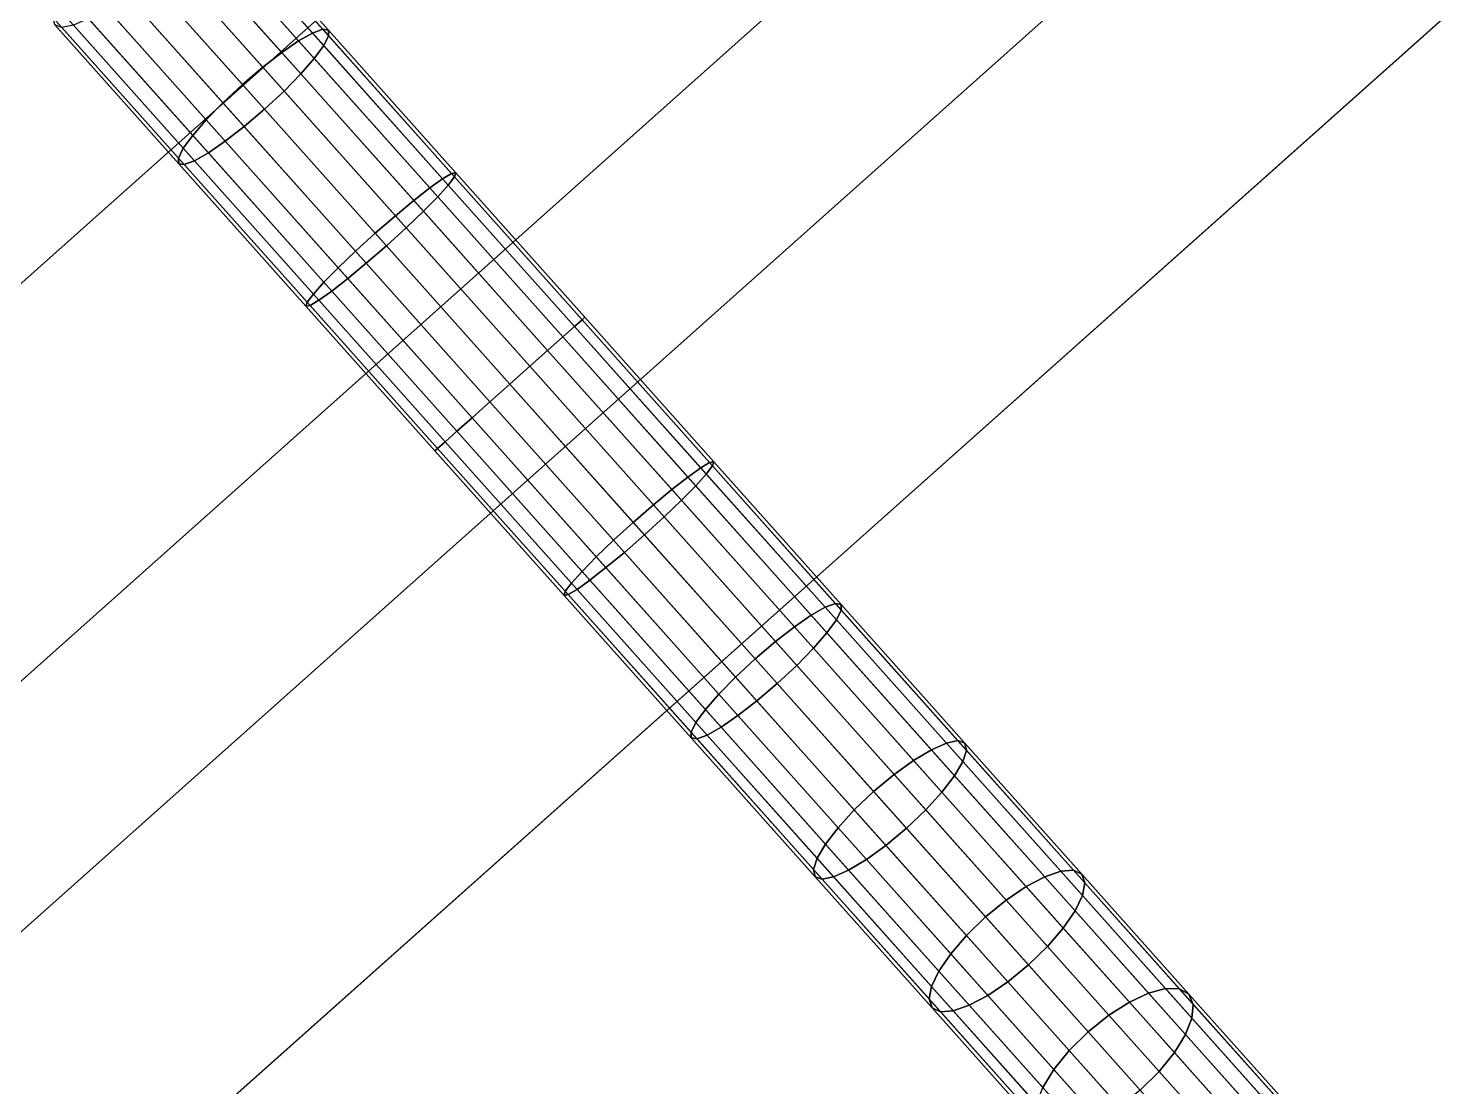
# Model space of a CAD drawing. Header units: millimetres. Extents: x -33522418 to 16198808, y -126322335 to -58690945.
# Drawn here: x -15922218.7 to -15922130.3, y -63954211.9 to -63954145.9 of the extents above; entities that cross this region are included whole.
import ezdxf

# ---------------------------------------------------------------- set-up
doc = ezdxf.new("R2010")
doc.units = ezdxf.units.MM
doc.header["$LTSCALE"] = 10
doc.layers.add('LAYER4', color=7, linetype='Continuous')
doc.layers.add('墙体层', color=1, linetype='Continuous')

# ---------------------------------------------------------------- blocks, each defined once
blk = doc.blocks.new('754')
at = {"layer": '墙体层', "color": 8}
for points, invisible_edges in [([(44979.692, 96606.022, 789.336), (44979.692, 95441.78, 747.178), (44979.692, 95405.622, 789.336)], 3), ([(44979.692, 96606.022, 789.336), (44979.692, 96569.864, 747.178), (44979.692, 95441.78, 747.178)], 13), ([(44979.692, 96606.022, 789.336), (44979.692, 95405.622, 789.336), (45026.348, 95405.622, 789.336)], 12), ([(44979.692, 96606.022, 789.336), (45026.348, 95405.622, 789.336), (45026.348, 96606.022, 789.336)], 1), ([(44979.692, 95405.622, 1.228), (44979.692, 96606.022, 1.228), (45026.348, 96606.022, 1.228)], 12), ([(44979.692, 95405.622, 1.228), (45026.348, 96606.022, 1.228), (45026.348, 95405.622, 1.228)], 1), ([(44979.692, 95405.622, 1.228), (44979.692, 96569.863, 83.204), (44979.692, 96606.022, 1.228)], 3), ([(45026.348, 96606.022, 789.336), (45026.348, 95405.622, 789.336), (45026.348, 95441.78, 747.178)], 14), ([(45026.348, 96606.022, 789.336), (45026.348, 95441.78, 747.178), (45026.348, 96569.864, 747.178)], 13), ([(45026.348, 95405.622, 1.228), (45026.348, 96606.022, 1.228), (45026.348, 96569.863, 83.204)], 14), ([(44996.187, 96581.022, 771.585), (44996.187, 95439.088, 771.585), (45007.851, 95439.088, 771.585)], 12), ([(44996.187, 96581.022, 771.585), (45007.851, 95439.088, 771.585), (45007.851, 96581.022, 771.585)], 1), ([(44996.187, 95439.088, 16.499), (44996.187, 96581.022, 16.499), (45007.851, 96581.022, 16.499)], 12), ([(44996.187, 95439.088, 16.499), (45007.851, 96581.022, 16.499), (45007.851, 95439.088, 16.499)], 1), ([(44996.187, 95439.088, 16.499), (44996.187, 96581.022, 771.585), (44996.187, 96581.022, 16.499)], 1), ([(44996.187, 95439.088, 771.585), (44996.187, 96581.022, 771.585), (44996.187, 95439.088, 16.499)], 2), ([(45007.851, 95439.088, 16.499), (45007.851, 96581.022, 16.499), (45007.851, 96581.022, 771.585)], 12), ([(45007.851, 95439.088, 771.585), (45007.851, 95439.088, 16.499), (45007.851, 96581.022, 771.585)], 2), ([(44979.692, 95441.78, 747.178), (44979.692, 96569.864, 747.178), (45026.348, 96569.864, 747.178)], 12), ([(44979.692, 95441.78, 747.178), (45026.348, 96569.864, 747.178), (45026.348, 95441.78, 747.178)], 1), ([(44979.692, 96569.863, 83.204), (44979.692, 95441.78, 83.204), (45026.348, 95441.78, 83.204)], 12), ([(44979.692, 96569.863, 83.204), (45026.348, 95441.78, 83.204), (45026.348, 96569.863, 83.204)], 1), ([(44979.692, 95405.622, 1.228), (44979.692, 95441.78, 83.204), (44979.692, 96569.863, 83.204)], 13), ([(45026.348, 95405.622, 1.228), (45026.348, 96569.863, 83.204), (45026.348, 95441.78, 83.204)], 13), ([(44935.089, 95518.064, -26.805), (44934.414, 95517.434, -25.762), (44943.601, 95517.434, -12.601)], 12), ([(44935.839, 95518.288, -27.965), (44935.089, 95518.064, -26.805), (44944.183, 95518.064, -13.777)], 12), ([(44943.601, 95517.434, -12.601), (44944.183, 95518.064, -13.777), (44935.089, 95518.064, -26.805)], 12), ([(44944.183, 95518.064, -13.777), (44944.831, 95518.288, -15.084), (44935.839, 95518.288, -27.965)], 12), ([(44936.59, 95518.064, -29.125), (44935.839, 95518.288, -27.965), (44944.831, 95518.288, -15.084)], 12), ([(44944.831, 95518.288, -15.084), (44945.479, 95518.064, -16.392), (44936.59, 95518.064, -29.125)], 12), ([(44937.265, 95517.434, -30.168), (44936.59, 95518.064, -29.125), (44945.479, 95518.064, -16.392)], 12), ([(44945.479, 95518.064, -16.392), (44946.061, 95517.434, -17.567), (44937.265, 95517.434, -30.168)], 12), ([(44944.183, 95518.064, -13.777), (44943.601, 95517.434, -12.601), (44953.846, 95517.434, -1.443)], 12), ([(44944.831, 95518.288, -15.084), (44944.183, 95518.064, -13.777), (44954.325, 95518.064, -2.731)], 12), ([(44953.846, 95517.434, -1.443), (44954.325, 95518.064, -2.731), (44944.183, 95518.064, -13.777)], 12), ([(44954.325, 95518.064, -2.731), (44954.858, 95518.288, -4.164), (44944.831, 95518.288, -15.084)], 12), ([(44945.479, 95518.064, -16.392), (44944.831, 95518.288, -15.084), (44954.858, 95518.288, -4.164)], 12), ([(44954.858, 95518.288, -4.164), (44955.391, 95518.064, -5.596), (44945.479, 95518.064, -16.392)], 12), ([(44946.061, 95517.434, -17.567), (44945.479, 95518.064, -16.392), (44955.391, 95518.064, -5.596)], 12), ([(44955.391, 95518.064, -5.596), (44955.87, 95517.434, -6.885), (44946.061, 95517.434, -17.567)], 12), ([(44954.325, 95518.064, -2.731), (44953.846, 95517.434, -1.443), (44965.033, 95517.434, 7.523)], 12), ([(44954.858, 95518.288, -4.164), (44954.325, 95518.064, -2.731), (44965.399, 95518.064, 6.145)], 12), ([(44965.033, 95517.434, 7.523), (44965.399, 95518.064, 6.145), (44954.325, 95518.064, -2.731)], 12), ([(44965.399, 95518.064, 6.145), (44965.806, 95518.288, 4.611), (44954.858, 95518.288, -4.164)], 12), ([(44955.391, 95518.064, -5.596), (44954.858, 95518.288, -4.164), (44965.806, 95518.288, 4.611)], 12), ([(44965.806, 95518.288, 4.611), (44966.214, 95518.064, 3.078), (44955.391, 95518.064, -5.596)], 12), ([(44955.87, 95517.434, -6.885), (44955.391, 95518.064, -5.596), (44966.214, 95518.064, 3.078)], 12), ([(44966.214, 95518.064, 3.078), (44966.58, 95517.434, 1.699), (44955.87, 95517.434, -6.885)], 12), ([(44965.399, 95518.064, 6.145), (44965.033, 95517.434, 7.523), (44976.873, 95517.434, 14.028)], 12), ([(44965.806, 95518.288, 4.611), (44965.399, 95518.064, 6.145), (44977.12, 95518.064, 12.584)], 12), ([(44976.873, 95517.434, 14.028), (44977.12, 95518.064, 12.584), (44965.399, 95518.064, 6.145)], 12), ([(44977.12, 95518.064, 12.584), (44977.395, 95518.288, 10.978), (44965.806, 95518.288, 4.611)], 12), ([(44966.214, 95518.064, 3.078), (44965.806, 95518.288, 4.611), (44977.395, 95518.288, 10.978)], 12), ([(44977.395, 95518.288, 10.978), (44977.67, 95518.064, 9.372), (44966.214, 95518.064, 3.078)], 12), ([(44966.58, 95517.434, 1.699), (44966.214, 95518.064, 3.078), (44977.67, 95518.064, 9.372)], 12), ([(44977.67, 95518.064, 9.372), (44977.917, 95517.434, 7.928), (44966.58, 95517.434, 1.699)], 12), ([(44977.12, 95518.064, 12.584), (44976.873, 95517.434, 14.028), (44989.046, 95517.434, 17.932)], 12), ([(44977.395, 95518.288, 10.978), (44977.12, 95518.064, 12.584), (44989.171, 95518.064, 16.448)], 12), ([(44989.046, 95517.434, 17.932), (44989.171, 95518.064, 16.448), (44977.12, 95518.064, 12.584)], 12), ([(44989.171, 95518.064, 16.448), (44989.309, 95518.288, 14.798), (44977.395, 95518.288, 10.978)], 12), ([(44977.67, 95518.064, 9.372), (44977.395, 95518.288, 10.978), (44989.309, 95518.288, 14.798)], 12), ([(44989.309, 95518.288, 14.798), (44989.447, 95518.064, 13.148), (44977.67, 95518.064, 9.372)], 12), ([(44977.917, 95517.434, 7.928), (44977.67, 95518.064, 9.372), (44989.447, 95518.064, 13.148)], 12), ([(44989.447, 95518.064, 13.148), (44989.571, 95517.434, 11.665), (44977.917, 95517.434, 7.928)], 12), ([(44989.171, 95518.064, 16.448), (44989.046, 95517.434, 17.932), (45001.385, 95517.434, 19.233)], 12), ([(44989.309, 95518.288, 14.798), (44989.171, 95518.064, 16.448), (45001.385, 95518.064, 17.736)], 12), ([(45001.385, 95517.434, 19.233), (45001.385, 95518.064, 17.736), (44989.171, 95518.064, 16.448)], 12), ([(45001.385, 95518.064, 17.736), (45001.385, 95518.288, 16.072), (44989.309, 95518.288, 14.798)], 12), ([(44989.447, 95518.064, 13.148), (44989.309, 95518.288, 14.798), (45001.385, 95518.288, 16.072)], 12), ([(45001.385, 95518.288, 16.072), (45001.385, 95518.064, 14.407), (44989.447, 95518.064, 13.148)], 12), ([(44989.571, 95517.434, 11.665), (44989.447, 95518.064, 13.148), (45001.385, 95518.064, 14.407)], 12), ([(45001.385, 95518.064, 14.407), (45001.385, 95517.434, 12.911), (44989.571, 95517.434, 11.665)], 12), ([(45013.6, 95518.064, 16.448), (45013.461, 95518.288, 14.798), (45001.385, 95518.288, 16.072)], 12), ([(45001.385, 95518.288, 16.072), (45001.385, 95518.064, 17.736), (45013.6, 95518.064, 16.448)], 12), ([(45013.461, 95518.288, 14.798), (45013.323, 95518.064, 13.148), (45001.385, 95518.064, 14.407)], 12), ([(45001.385, 95518.064, 14.407), (45001.385, 95518.288, 16.072), (45013.461, 95518.288, 14.798)], 12), ([(45013.724, 95517.434, 17.931), (45013.6, 95518.064, 16.448), (45001.385, 95518.064, 17.736)], 12), ([(45001.385, 95518.064, 17.736), (45001.385, 95517.434, 19.233), (45013.724, 95517.434, 17.931)], 12), ([(45013.323, 95518.064, 13.148), (45013.199, 95517.434, 11.665), (45001.385, 95517.434, 12.911)], 12), ([(45001.385, 95517.434, 12.911), (45001.385, 95518.064, 14.407), (45013.323, 95518.064, 13.148)], 12), ([(45025.1, 95518.064, 9.372), (45024.853, 95517.434, 7.928), (45013.199, 95517.434, 11.665)], 12), ([(45013.199, 95517.434, 11.665), (45013.323, 95518.064, 13.148), (45025.1, 95518.064, 9.372)], 12), ([(45025.375, 95518.288, 10.978), (45025.1, 95518.064, 9.372), (45013.323, 95518.064, 13.148)], 12), ([(45013.323, 95518.064, 13.148), (45013.461, 95518.288, 14.798), (45025.375, 95518.288, 10.978)], 12), ([(45025.65, 95518.064, 12.584), (45025.375, 95518.288, 10.978), (45013.461, 95518.288, 14.798)], 12), ([(45013.461, 95518.288, 14.798), (45013.6, 95518.064, 16.448), (45025.65, 95518.064, 12.584)], 12), ([(45025.897, 95517.434, 14.028), (45025.65, 95518.064, 12.584), (45013.6, 95518.064, 16.448)], 12), ([(45013.6, 95518.064, 16.448), (45013.724, 95517.434, 17.931), (45025.897, 95517.434, 14.028)], 12), ([(45036.556, 95518.064, 3.078), (45036.19, 95517.434, 1.699), (45024.853, 95517.434, 7.928)], 12), ([(45024.853, 95517.434, 7.928), (45025.1, 95518.064, 9.372), (45036.556, 95518.064, 3.078)], 12), ([(45036.964, 95518.288, 4.611), (45036.556, 95518.064, 3.078), (45025.1, 95518.064, 9.372)], 12), ([(45025.1, 95518.064, 9.372), (45025.375, 95518.288, 10.978), (45036.964, 95518.288, 4.611)], 12), ([(45025.375, 95518.288, 10.978), (45025.65, 95518.064, 12.584), (45037.371, 95518.064, 6.145)], 12), ([(45037.371, 95518.064, 6.145), (45036.964, 95518.288, 4.611), (45025.375, 95518.288, 10.978)], 12), ([(45025.65, 95518.064, 12.584), (45025.897, 95517.434, 14.028), (45037.738, 95517.434, 7.523)], 12), ([(45037.738, 95517.434, 7.523), (45037.371, 95518.064, 6.145), (45025.65, 95518.064, 12.584)], 12), ([(44934.414, 95517.434, -25.762), (44933.842, 95516.456, -24.878), (44943.107, 95516.456, -11.605)], 12), ([(44943.107, 95516.456, -11.605), (44943.601, 95517.434, -12.601), (44934.414, 95517.434, -25.762)], 12), ([(44937.837, 95516.456, -31.052), (44937.265, 95517.434, -30.168), (44946.061, 95517.434, -17.567)], 12), ([(44946.061, 95517.434, -17.567), (44946.554, 95516.456, -18.564), (44937.837, 95516.456, -31.052)], 12), ([(44943.601, 95517.434, -12.601), (44943.107, 95516.456, -11.605), (44953.44, 95516.456, -0.351)], 12), ([(44953.44, 95516.456, -0.351), (44953.846, 95517.434, -1.443), (44943.601, 95517.434, -12.601)], 12), ([(44946.554, 95516.456, -18.564), (44946.061, 95517.434, -17.567), (44955.87, 95517.434, -6.885)], 12), ([(44955.87, 95517.434, -6.885), (44956.276, 95516.456, -7.976), (44946.554, 95516.456, -18.564)], 12), ([(44953.846, 95517.434, -1.443), (44953.44, 95516.456, -0.351), (44964.722, 95516.456, 8.691)], 12), ([(44964.722, 95516.456, 8.691), (44965.033, 95517.434, 7.523), (44953.846, 95517.434, -1.443)], 12), ([(44956.276, 95516.456, -7.976), (44955.87, 95517.434, -6.885), (44966.58, 95517.434, 1.699)], 12), ([(44966.58, 95517.434, 1.699), (44966.891, 95516.456, 0.531), (44956.276, 95516.456, -7.976)], 12), ([(44965.033, 95517.434, 7.523), (44964.722, 95516.456, 8.691), (44976.664, 95516.456, 15.252)], 12), ([(44976.664, 95516.456, 15.252), (44976.873, 95517.434, 14.028), (44965.033, 95517.434, 7.523)], 12), ([(44966.891, 95516.456, 0.531), (44966.58, 95517.434, 1.699), (44977.917, 95517.434, 7.928)], 12), ([(44977.917, 95517.434, 7.928), (44978.126, 95516.456, 6.704), (44966.891, 95516.456, 0.531)], 12), ([(44976.873, 95517.434, 14.028), (44976.664, 95516.456, 15.252), (44988.941, 95516.456, 19.189)], 12), ([(44988.941, 95516.456, 19.189), (44989.046, 95517.434, 17.932), (44976.873, 95517.434, 14.028)], 12), ([(44978.126, 95516.456, 6.704), (44977.917, 95517.434, 7.928), (44989.571, 95517.434, 11.665)], 12), ([(44989.571, 95517.434, 11.665), (44989.677, 95516.456, 10.408), (44978.126, 95516.456, 6.704)], 12), ([(44989.046, 95517.434, 17.932), (44988.941, 95516.456, 19.189), (45001.385, 95516.456, 20.501)], 12), ([(45001.385, 95516.456, 20.501), (45001.385, 95517.434, 19.233), (44989.046, 95517.434, 17.932)], 12), ([(44989.677, 95516.456, 10.408), (44989.571, 95517.434, 11.665), (45001.385, 95517.434, 12.911)], 12), ([(45001.385, 95517.434, 12.911), (45001.385, 95516.456, 11.643), (44989.677, 95516.456, 10.408)], 12), ([(45013.199, 95517.434, 11.665), (45013.093, 95516.456, 10.408), (45001.385, 95516.456, 11.643)], 12), ([(45013.829, 95516.456, 19.189), (45013.724, 95517.434, 17.931), (45001.385, 95517.434, 19.233)], 12), ([(45001.385, 95517.434, 19.233), (45001.385, 95516.456, 20.501), (45013.829, 95516.456, 19.189)], 12), ([(45001.385, 95516.456, 11.643), (45001.385, 95517.434, 12.911), (45013.199, 95517.434, 11.665)], 12), ([(45024.853, 95517.434, 7.928), (45024.644, 95516.456, 6.704), (45013.093, 95516.456, 10.408)], 12), ([(45013.093, 95516.456, 10.408), (45013.199, 95517.434, 11.665), (45024.853, 95517.434, 7.928)], 12), ([(45026.106, 95516.456, 15.252), (45025.897, 95517.434, 14.028), (45013.724, 95517.434, 17.931)], 12), ([(45013.724, 95517.434, 17.931), (45013.829, 95516.456, 19.189), (45026.106, 95516.456, 15.252)], 12), ([(45036.19, 95517.434, 1.699), (45035.879, 95516.456, 0.531), (45024.644, 95516.456, 6.704)], 12), ([(45024.644, 95516.456, 6.704), (45024.853, 95517.434, 7.928), (45036.19, 95517.434, 1.699)], 12), ([(45038.048, 95516.456, 8.691), (45037.738, 95517.434, 7.523), (45025.897, 95517.434, 14.028)], 12), ([(45025.897, 95517.434, 14.028), (45026.106, 95516.456, 15.252), (45038.048, 95516.456, 8.691)], 12), ([(44933.842, 95516.456, -24.878), (44933.4, 95515.19, -24.195), (44942.726, 95515.19, -10.835)], 12), ([(44942.726, 95515.19, -10.835), (44943.107, 95516.456, -11.605), (44933.842, 95516.456, -24.878)], 12), ([(44938.279, 95515.19, -31.735), (44937.837, 95516.456, -31.052), (44946.554, 95516.456, -18.564)], 12), ([(44946.554, 95516.456, -18.564), (44946.936, 95515.19, -19.334), (44938.279, 95515.19, -31.735)], 12), ([(44943.107, 95516.456, -11.605), (44942.726, 95515.19, -10.835), (44953.126, 95515.19, 0.493)], 12), ([(44953.126, 95515.19, 0.493), (44953.44, 95516.456, -0.351), (44943.107, 95516.456, -11.605)], 12), ([(44946.936, 95515.19, -19.334), (44946.554, 95516.456, -18.564), (44956.276, 95516.456, -7.976)], 12), ([(44956.276, 95516.456, -7.976), (44956.589, 95515.19, -8.82), (44946.936, 95515.19, -19.334)], 12), ([(44953.44, 95516.456, -0.351), (44953.126, 95515.19, 0.493), (44964.482, 95515.19, 9.594)], 12), ([(44964.482, 95515.19, 9.594), (44964.722, 95516.456, 8.691), (44953.44, 95516.456, -0.351)], 12), ([(44956.589, 95515.19, -8.82), (44956.276, 95516.456, -7.976), (44966.891, 95516.456, 0.531)], 12), ([(44966.891, 95516.456, 0.531), (44967.131, 95515.19, -0.372), (44956.589, 95515.19, -8.82)], 12), ([(44964.722, 95516.456, 8.691), (44964.482, 95515.19, 9.594), (44976.502, 95515.19, 16.198)], 12), ([(44976.502, 95515.19, 16.198), (44976.664, 95516.456, 15.252), (44964.722, 95516.456, 8.691)], 12), ([(44967.131, 95515.19, -0.372), (44966.891, 95516.456, 0.531), (44978.126, 95516.456, 6.704)], 12), ([(44978.126, 95516.456, 6.704), (44978.288, 95515.19, 5.758), (44967.131, 95515.19, -0.372)], 12), ([(44976.664, 95516.456, 15.252), (44976.502, 95515.19, 16.198), (44988.86, 95515.19, 20.16)], 12), ([(44988.86, 95515.19, 20.16), (44988.941, 95516.456, 19.189), (44976.664, 95516.456, 15.252)], 12), ([(44978.288, 95515.19, 5.758), (44978.126, 95516.456, 6.704), (44989.677, 95516.456, 10.408)], 12), ([(44989.677, 95516.456, 10.408), (44989.758, 95515.19, 9.436), (44978.288, 95515.19, 5.758)], 12), ([(44988.941, 95516.456, 19.189), (44988.86, 95515.19, 20.16), (45001.385, 95515.19, 21.481)], 12), ([(45001.385, 95515.19, 21.481), (45001.385, 95516.456, 20.501), (44988.941, 95516.456, 19.189)], 12), ([(44989.758, 95515.19, 9.436), (44989.677, 95516.456, 10.408), (45001.385, 95516.456, 11.643)], 12), ([(45001.385, 95516.456, 11.643), (45001.385, 95515.19, 10.663), (44989.758, 95515.19, 9.436)], 12), ([(45001.385, 95515.19, 10.663), (45001.385, 95516.456, 11.643), (45013.093, 95516.456, 10.408)], 12), ([(45013.093, 95516.456, 10.408), (45013.012, 95515.19, 9.436), (45001.385, 95515.19, 10.663)], 12), ([(45013.911, 95515.19, 20.16), (45013.829, 95516.456, 19.189), (45001.385, 95516.456, 20.501)], 12), ([(45001.385, 95516.456, 20.501), (45001.385, 95515.19, 21.481), (45013.911, 95515.19, 20.16)], 12), ([(45013.012, 95515.19, 9.436), (45013.093, 95516.456, 10.408), (45024.644, 95516.456, 6.704)], 12), ([(45024.644, 95516.456, 6.704), (45024.482, 95515.19, 5.758), (45013.012, 95515.19, 9.436)], 12), ([(45026.268, 95515.19, 16.198), (45026.106, 95516.456, 15.252), (45013.829, 95516.456, 19.189)], 12), ([(45013.829, 95516.456, 19.189), (45013.911, 95515.19, 20.16), (45026.268, 95515.19, 16.198)], 12), ([(45035.879, 95516.456, 0.531), (45035.639, 95515.19, -0.372), (45024.482, 95515.19, 5.758)], 12), ([(45024.482, 95515.19, 5.758), (45024.644, 95516.456, 6.704), (45035.879, 95516.456, 0.531)], 12), ([(45038.288, 95515.19, 9.594), (45038.048, 95516.456, 8.691), (45026.106, 95516.456, 15.252)], 12), ([(45026.106, 95516.456, 15.252), (45026.268, 95515.19, 16.198), (45038.288, 95515.19, 9.594)], 12), ([(44933.4, 95515.19, -24.195), (44933.115, 95513.697, -23.754), (44942.48, 95513.697, -10.338)], 12), ([(44942.48, 95513.697, -10.338), (44942.726, 95515.19, -10.835), (44933.4, 95515.19, -24.195)], 12), ([(44938.564, 95513.697, -32.176), (44938.279, 95515.19, -31.735), (44946.936, 95515.19, -19.334)], 12), ([(44946.936, 95515.19, -19.334), (44947.182, 95513.697, -19.83), (44938.564, 95513.697, -32.176)], 12), ([(44942.726, 95515.19, -10.835), (44942.48, 95513.697, -10.338), (44952.924, 95513.697, 1.037)], 12), ([(44952.924, 95513.697, 1.037), (44953.126, 95515.19, 0.493), (44942.726, 95515.19, -10.835)], 12), ([(44947.182, 95513.697, -19.83), (44946.936, 95515.19, -19.334), (44956.589, 95515.19, -8.82)], 12), ([(44956.589, 95515.19, -8.82), (44956.792, 95513.697, -9.364), (44947.182, 95513.697, -19.83)], 12), ([(44953.126, 95515.19, 0.493), (44952.924, 95513.697, 1.037), (44964.327, 95513.697, 10.176)], 12), ([(44964.327, 95513.697, 10.176), (44964.482, 95515.19, 9.594), (44953.126, 95515.19, 0.493)], 12), ([(44956.792, 95513.697, -9.364), (44956.589, 95515.19, -8.82), (44967.131, 95515.19, -0.372)], 12), ([(44967.131, 95515.19, -0.372), (44967.285, 95513.697, -0.954), (44956.792, 95513.697, -9.364)], 12), ([(44964.482, 95515.19, 9.594), (44964.327, 95513.697, 10.176), (44976.398, 95513.697, 16.808)], 12), ([(44976.398, 95513.697, 16.808), (44976.502, 95515.19, 16.198), (44964.482, 95515.19, 9.594)], 12), ([(44967.285, 95513.697, -0.954), (44967.131, 95515.19, -0.372), (44978.288, 95515.19, 5.758)], 12), ([(44978.288, 95515.19, 5.758), (44978.392, 95513.697, 5.148), (44967.285, 95513.697, -0.954)], 12), ([(44976.502, 95515.19, 16.198), (44976.398, 95513.697, 16.808), (44988.807, 95513.697, 20.787)], 12), ([(44988.807, 95513.697, 20.787), (44988.86, 95515.19, 20.16), (44976.502, 95515.19, 16.198)], 12), ([(44978.392, 95513.697, 5.148), (44978.288, 95515.19, 5.758), (44989.758, 95515.19, 9.436)], 12), ([(44989.758, 95515.19, 9.436), (44989.811, 95513.697, 8.81), (44978.392, 95513.697, 5.148)], 12), ([(44988.86, 95515.19, 20.16), (44988.807, 95513.697, 20.787), (45001.385, 95513.697, 22.113)], 12), ([(45001.385, 95513.697, 22.113), (45001.385, 95515.19, 21.481), (44988.86, 95515.19, 20.16)], 12), ([(44989.811, 95513.697, 8.81), (44989.758, 95515.19, 9.436), (45001.385, 95515.19, 10.663)], 12), ([(45001.385, 95515.19, 10.663), (45001.385, 95513.697, 10.03), (44989.811, 95513.697, 8.81)], 12), ([(45013.012, 95515.19, 9.436), (45012.959, 95513.697, 8.81), (45001.385, 95513.697, 10.03)], 12), ([(45001.385, 95513.697, 10.03), (45001.385, 95515.19, 10.663), (45013.012, 95515.19, 9.436)], 12), ([(45013.963, 95513.697, 20.787), (45013.911, 95515.19, 20.16), (45001.385, 95515.19, 21.481)], 12), ([(45001.385, 95515.19, 21.481), (45001.385, 95513.697, 22.113), (45013.963, 95513.697, 20.787)], 12), ([(45024.482, 95515.19, 5.758), (45024.378, 95513.697, 5.148), (45012.959, 95513.697, 8.81)], 12), ([(45012.959, 95513.697, 8.81), (45013.012, 95515.19, 9.436), (45024.482, 95515.19, 5.758)], 12), ([(45026.372, 95513.697, 16.808), (45026.268, 95515.19, 16.198), (45013.911, 95515.19, 20.16)], 12), ([(45013.911, 95515.19, 20.16), (45013.963, 95513.697, 20.787), (45026.372, 95513.697, 16.808)], 12), ([(45035.639, 95515.19, -0.372), (45035.485, 95513.697, -0.954), (45024.378, 95513.697, 5.148)], 12), ([(45024.378, 95513.697, 5.148), (45024.482, 95515.19, 5.758), (45035.639, 95515.19, -0.372)], 12), ([(45038.443, 95513.697, 10.176), (45038.288, 95515.19, 9.594), (45026.268, 95515.19, 16.198)], 12), ([(45026.268, 95515.19, 16.198), (45026.372, 95513.697, 16.808), (45038.443, 95513.697, 10.176)], 12), ([(44942.393, 95512.036, -10.162), (44942.48, 95513.697, -10.338), (44933.115, 95513.697, -23.754)], 12), ([(44938.665, 95512.036, -32.332), (44938.564, 95513.697, -32.176), (44947.182, 95513.697, -19.83)], 12), ([(44947.182, 95513.697, -19.83), (44947.269, 95512.036, -20.006), (44938.665, 95512.036, -32.332)], 12), ([(44942.48, 95513.697, -10.338), (44942.393, 95512.036, -10.162), (44952.852, 95512.036, 1.23)], 12), ([(44952.852, 95512.036, 1.23), (44952.924, 95513.697, 1.037), (44942.48, 95513.697, -10.338)], 12), ([(44947.269, 95512.036, -20.006), (44947.182, 95513.697, -19.83), (44956.792, 95513.697, -9.364)], 12), ([(44956.792, 95513.697, -9.364), (44956.863, 95512.036, -9.557), (44947.269, 95512.036, -20.006)], 12), ([(44952.924, 95513.697, 1.037), (44952.852, 95512.036, 1.23), (44964.273, 95512.036, 10.383)], 12), ([(44964.273, 95512.036, 10.383), (44964.327, 95513.697, 10.176), (44952.924, 95513.697, 1.037)], 12), ([(44956.863, 95512.036, -9.557), (44956.792, 95513.697, -9.364), (44967.285, 95513.697, -0.954)], 12), ([(44967.285, 95513.697, -0.954), (44967.34, 95512.036, -1.16), (44956.863, 95512.036, -9.557)], 12), ([(44964.327, 95513.697, 10.176), (44964.273, 95512.036, 10.383), (44976.361, 95512.036, 17.024)], 12), ([(44976.361, 95512.036, 17.024), (44976.398, 95513.697, 16.808), (44964.327, 95513.697, 10.176)], 12), ([(44967.34, 95512.036, -1.16), (44967.285, 95513.697, -0.954), (44978.392, 95513.697, 5.148)], 12), ([(44978.392, 95513.697, 5.148), (44978.429, 95512.036, 4.932), (44967.34, 95512.036, -1.16)], 12), ([(44976.398, 95513.697, 16.808), (44976.361, 95512.036, 17.024), (44988.788, 95512.036, 21.009)], 12), ([(44988.788, 95512.036, 21.009), (44988.807, 95513.697, 20.787), (44976.398, 95513.697, 16.808)], 12), ([(44978.429, 95512.036, 4.932), (44978.392, 95513.697, 5.148), (44989.811, 95513.697, 8.81)], 12), ([(44989.811, 95513.697, 8.81), (44989.829, 95512.036, 8.588), (44978.429, 95512.036, 4.932)], 12), ([(44988.807, 95513.697, 20.787), (44988.788, 95512.036, 21.009), (45001.385, 95512.036, 22.337)], 12), ([(45001.385, 95512.036, 22.337), (45001.385, 95513.697, 22.113), (44988.807, 95513.697, 20.787)], 12), ([(44989.829, 95512.036, 8.588), (44989.811, 95513.697, 8.81), (45001.385, 95513.697, 10.03)], 12), ([(45001.385, 95513.697, 10.03), (45001.385, 95512.036, 9.806), (44989.829, 95512.036, 8.588)], 12), ([(45012.959, 95513.697, 8.81), (45012.941, 95512.036, 8.588), (45001.385, 95512.036, 9.806)], 12), ([(45001.385, 95512.036, 9.806), (45001.385, 95513.697, 10.03), (45012.959, 95513.697, 8.81)], 12), ([(45013.982, 95512.036, 21.009), (45013.963, 95513.697, 20.787), (45001.385, 95513.697, 22.113)], 12), ([(45001.385, 95513.697, 22.113), (45001.385, 95512.036, 22.337), (45013.982, 95512.036, 21.009)], 12), ([(45024.378, 95513.697, 5.148), (45024.341, 95512.036, 4.932), (45012.941, 95512.036, 8.588)], 12), ([(45012.941, 95512.036, 8.588), (45012.959, 95513.697, 8.81), (45024.378, 95513.697, 5.148)], 12), ([(45026.409, 95512.036, 17.024), (45026.372, 95513.697, 16.808), (45013.963, 95513.697, 20.787)], 12), ([(45013.963, 95513.697, 20.787), (45013.982, 95512.036, 21.009), (45026.409, 95512.036, 17.024)], 12), ([(45035.485, 95513.697, -0.954), (45035.43, 95512.036, -1.16), (45024.341, 95512.036, 4.932)], 12), ([(45024.341, 95512.036, 4.932), (45024.378, 95513.697, 5.148), (45035.485, 95513.697, -0.954)], 12), ([(45038.498, 95512.036, 10.383), (45038.443, 95513.697, 10.176), (45026.372, 95513.697, 16.808)], 12), ([(45026.372, 95513.697, 16.808), (45026.409, 95512.036, 17.024), (45038.498, 95512.036, 10.383)], 12), ([(44947.269, 95512.036, -20.006), (44947.182, 95510.376, -19.83), (44938.564, 95510.376, -32.176)], 12), ([(44938.564, 95510.376, -32.176), (44938.665, 95512.036, -32.332), (44947.269, 95512.036, -20.006)], 12), ([(44952.924, 95510.376, 1.037), (44952.852, 95512.036, 1.23), (44942.393, 95512.036, -10.162)], 12), ([(44942.393, 95512.036, -10.162), (44942.48, 95510.376, -10.338), (44952.924, 95510.376, 1.037)], 12), ([(44956.863, 95512.036, -9.557), (44956.792, 95510.376, -9.364), (44947.182, 95510.376, -19.83)], 12), ([(44947.182, 95510.376, -19.83), (44947.269, 95512.036, -20.006), (44956.863, 95512.036, -9.557)], 12), ([(44964.327, 95510.376, 10.176), (44964.273, 95512.036, 10.383), (44952.852, 95512.036, 1.23)], 12), ([(44952.852, 95512.036, 1.23), (44952.924, 95510.376, 1.037), (44964.327, 95510.376, 10.176)], 12), ([(44967.34, 95512.036, -1.16), (44967.285, 95510.376, -0.954), (44956.792, 95510.376, -9.364)], 12), ([(44956.792, 95510.376, -9.364), (44956.863, 95512.036, -9.557), (44967.34, 95512.036, -1.16)], 12), ([(44976.398, 95510.376, 16.808), (44976.361, 95512.036, 17.024), (44964.273, 95512.036, 10.383)], 12), ([(44964.273, 95512.036, 10.383), (44964.327, 95510.376, 10.176), (44976.398, 95510.376, 16.808)], 12), ([(44978.429, 95512.036, 4.932), (44978.392, 95510.376, 5.148), (44967.285, 95510.376, -0.954)], 12), ([(44967.285, 95510.376, -0.954), (44967.34, 95512.036, -1.16), (44978.429, 95512.036, 4.932)], 12), ([(44988.807, 95510.376, 20.787), (44988.788, 95512.036, 21.009), (44976.361, 95512.036, 17.024)], 12), ([(44976.361, 95512.036, 17.024), (44976.398, 95510.376, 16.808), (44988.807, 95510.376, 20.787)], 12), ([(44989.829, 95512.036, 8.588), (44989.811, 95510.376, 8.81), (44978.392, 95510.376, 5.148)], 12), ([(44978.392, 95510.376, 5.148), (44978.429, 95512.036, 4.932), (44989.829, 95512.036, 8.588)], 12), ([(45001.385, 95510.376, 22.113), (45001.385, 95512.036, 22.337), (44988.788, 95512.036, 21.009)], 12), ([(44988.788, 95512.036, 21.009), (44988.807, 95510.376, 20.787), (45001.385, 95510.376, 22.113)], 12), ([(45001.385, 95512.036, 9.806), (45001.385, 95510.376, 10.03), (44989.811, 95510.376, 8.81)], 12), ([(44989.811, 95510.376, 8.81), (44989.829, 95512.036, 8.588), (45001.385, 95512.036, 9.806)], 12), ([(45012.941, 95512.036, 8.588), (45012.959, 95510.376, 8.81), (45001.385, 95510.376, 10.03)], 12), ([(45001.385, 95510.376, 10.03), (45001.385, 95512.036, 9.806), (45012.941, 95512.036, 8.588)], 12), ([(45013.963, 95510.376, 20.787), (45013.982, 95512.036, 21.009), (45001.385, 95512.036, 22.337)], 12), ([(45001.385, 95512.036, 22.337), (45001.385, 95510.376, 22.113), (45013.963, 95510.376, 20.787)], 12), ([(45012.959, 95510.376, 8.81), (45012.941, 95512.036, 8.588), (45024.341, 95512.036, 4.932)], 12), ([(45024.341, 95512.036, 4.932), (45024.378, 95510.376, 5.148), (45012.959, 95510.376, 8.81)], 12), ([(45013.982, 95512.036, 21.009), (45013.963, 95510.376, 20.787), (45026.372, 95510.376, 16.808)], 12), ([(45026.372, 95510.376, 16.808), (45026.409, 95512.036, 17.024), (45013.982, 95512.036, 21.009)], 12), ([(45024.378, 95510.376, 5.148), (45024.341, 95512.036, 4.932), (45035.43, 95512.036, -1.16)], 12), ([(45035.43, 95512.036, -1.16), (45035.485, 95510.376, -0.954), (45024.378, 95510.376, 5.148)], 12), ([(45026.409, 95512.036, 17.024), (45026.372, 95510.376, 16.808), (45038.443, 95510.376, 10.176)], 12), ([(45038.443, 95510.376, 10.176), (45038.498, 95512.036, 10.383), (45026.409, 95512.036, 17.024)], 12), ([(44947.182, 95510.376, -19.83), (44946.936, 95508.883, -19.334), (44938.279, 95508.883, -31.735)], 12), ([(44938.279, 95508.883, -31.735), (44938.564, 95510.376, -32.176), (44947.182, 95510.376, -19.83)], 12), ([(44953.126, 95508.883, 0.493), (44952.924, 95510.376, 1.037), (44942.48, 95510.376, -10.338)], 12), ([(44942.48, 95510.376, -10.338), (44942.726, 95508.883, -10.835), (44953.126, 95508.883, 0.493)], 12), ([(44956.792, 95510.376, -9.364), (44956.589, 95508.883, -8.82), (44946.936, 95508.883, -19.334)], 12), ([(44946.936, 95508.883, -19.334), (44947.182, 95510.376, -19.83), (44956.792, 95510.376, -9.364)], 12), ([(44964.482, 95508.883, 9.594), (44964.327, 95510.376, 10.176), (44952.924, 95510.376, 1.037)], 12), ([(44952.924, 95510.376, 1.037), (44953.126, 95508.883, 0.493), (44964.482, 95508.883, 9.594)], 12), ([(44967.285, 95510.376, -0.954), (44967.131, 95508.883, -0.372), (44956.589, 95508.883, -8.82)], 12), ([(44956.589, 95508.883, -8.82), (44956.792, 95510.376, -9.364), (44967.285, 95510.376, -0.954)], 12), ([(44976.502, 95508.883, 16.198), (44976.398, 95510.376, 16.808), (44964.327, 95510.376, 10.176)], 12), ([(44964.327, 95510.376, 10.176), (44964.482, 95508.883, 9.594), (44976.502, 95508.883, 16.198)], 12), ([(44978.392, 95510.376, 5.148), (44978.288, 95508.883, 5.758), (44967.131, 95508.883, -0.372)], 12), ([(44967.131, 95508.883, -0.372), (44967.285, 95510.376, -0.954), (44978.392, 95510.376, 5.148)], 12), ([(44988.86, 95508.883, 20.16), (44988.807, 95510.376, 20.787), (44976.398, 95510.376, 16.808)], 12), ([(44976.398, 95510.376, 16.808), (44976.502, 95508.883, 16.198), (44988.86, 95508.883, 20.16)], 12), ([(44989.811, 95510.376, 8.81), (44989.758, 95508.883, 9.436), (44978.288, 95508.883, 5.758)], 12), ([(44978.288, 95508.883, 5.758), (44978.392, 95510.376, 5.148), (44989.811, 95510.376, 8.81)], 12), ([(45001.385, 95508.883, 21.481), (45001.385, 95510.376, 22.113), (44988.807, 95510.376, 20.787)], 12), ([(44988.807, 95510.376, 20.787), (44988.86, 95508.883, 20.16), (45001.385, 95508.883, 21.481)], 12), ([(45001.385, 95510.376, 10.03), (45001.385, 95508.883, 10.663), (44989.758, 95508.883, 9.436)], 12), ([(44989.758, 95508.883, 9.436), (44989.811, 95510.376, 8.81), (45001.385, 95510.376, 10.03)], 12), ([(45012.959, 95510.376, 8.81), (45013.012, 95508.883, 9.436), (45001.385, 95508.883, 10.663)], 12), ([(45001.385, 95508.883, 10.663), (45001.385, 95510.376, 10.03), (45012.959, 95510.376, 8.81)], 12), ([(45013.911, 95508.883, 20.16), (45013.963, 95510.376, 20.787), (45001.385, 95510.376, 22.113)], 12), ([(45001.385, 95510.376, 22.113), (45001.385, 95508.883, 21.481), (45013.911, 95508.883, 20.16)], 12), ([(45013.012, 95508.883, 9.436), (45012.959, 95510.376, 8.81), (45024.378, 95510.376, 5.148)], 12), ([(45024.378, 95510.376, 5.148), (45024.482, 95508.883, 5.758), (45013.012, 95508.883, 9.436)], 12), ([(45013.963, 95510.376, 20.787), (45013.911, 95508.883, 20.16), (45026.268, 95508.883, 16.198)], 12), ([(45026.268, 95508.883, 16.198), (45026.372, 95510.376, 16.808), (45013.963, 95510.376, 20.787)], 12), ([(45024.482, 95508.883, 5.758), (45024.378, 95510.376, 5.148), (45035.485, 95510.376, -0.954)], 12), ([(45035.485, 95510.376, -0.954), (45035.639, 95508.883, -0.372), (45024.482, 95508.883, 5.758)], 12), ([(45026.372, 95510.376, 16.808), (45026.268, 95508.883, 16.198), (45038.288, 95508.883, 9.594)], 12), ([(45038.288, 95508.883, 9.594), (45038.443, 95510.376, 10.176), (45026.372, 95510.376, 16.808)], 12), ([(44946.936, 95508.883, -19.334), (44946.554, 95507.617, -18.564), (44937.837, 95507.617, -31.052)], 12), ([(44937.837, 95507.617, -31.052), (44938.279, 95508.883, -31.735), (44946.936, 95508.883, -19.334)], 12), ([(44953.44, 95507.617, -0.351), (44953.126, 95508.883, 0.493), (44942.726, 95508.883, -10.835)], 12), ([(44942.726, 95508.883, -10.835), (44943.107, 95507.617, -11.605), (44953.44, 95507.617, -0.351)], 12), ([(44956.589, 95508.883, -8.82), (44956.276, 95507.617, -7.976), (44946.554, 95507.617, -18.564)], 12), ([(44946.554, 95507.617, -18.564), (44946.936, 95508.883, -19.334), (44956.589, 95508.883, -8.82)], 12), ([(44964.722, 95507.617, 8.691), (44964.482, 95508.883, 9.594), (44953.126, 95508.883, 0.493)], 12), ([(44953.126, 95508.883, 0.493), (44953.44, 95507.617, -0.351), (44964.722, 95507.617, 8.691)], 12), ([(44967.131, 95508.883, -0.372), (44966.891, 95507.617, 0.531), (44956.276, 95507.617, -7.976)], 12), ([(44956.276, 95507.617, -7.976), (44956.589, 95508.883, -8.82), (44967.131, 95508.883, -0.372)], 12), ([(44976.664, 95507.617, 15.252), (44976.502, 95508.883, 16.198), (44964.482, 95508.883, 9.594)], 12), ([(44964.482, 95508.883, 9.594), (44964.722, 95507.617, 8.691), (44976.664, 95507.617, 15.252)], 12), ([(44966.891, 95507.617, 0.531), (44967.131, 95508.883, -0.372), (44978.288, 95508.883, 5.758)], 12), ([(44978.288, 95508.883, 5.758), (44978.126, 95507.617, 6.704), (44966.891, 95507.617, 0.531)], 12), ([(44988.941, 95507.617, 19.189), (44988.86, 95508.883, 20.16), (44976.502, 95508.883, 16.198)], 12), ([(44976.502, 95508.883, 16.198), (44976.664, 95507.617, 15.252), (44988.941, 95507.617, 19.189)], 12), ([(44989.758, 95508.883, 9.436), (44989.677, 95507.617, 10.408), (44978.126, 95507.617, 6.704)], 12), ([(44978.126, 95507.617, 6.704), (44978.288, 95508.883, 5.758), (44989.758, 95508.883, 9.436)], 12), ([(45001.385, 95507.617, 20.501), (45001.385, 95508.883, 21.481), (44988.86, 95508.883, 20.16)], 12), ([(44988.86, 95508.883, 20.16), (44988.941, 95507.617, 19.189), (45001.385, 95507.617, 20.501)], 12), ([(45001.385, 95508.883, 10.663), (45001.385, 95507.617, 11.643), (44989.677, 95507.617, 10.408)], 12), ([(44989.677, 95507.617, 10.408), (44989.758, 95508.883, 9.436), (45001.385, 95508.883, 10.663)], 12), ([(45013.012, 95508.883, 9.436), (45013.093, 95507.617, 10.408), (45001.385, 95507.617, 11.643)], 12), ([(45001.385, 95507.617, 11.643), (45001.385, 95508.883, 10.663), (45013.012, 95508.883, 9.436)], 12), ([(45013.829, 95507.617, 19.189), (45013.911, 95508.883, 20.16), (45001.385, 95508.883, 21.481)], 12), ([(45001.385, 95508.883, 21.481), (45001.385, 95507.617, 20.501), (45013.829, 95507.617, 19.189)], 12), ([(45013.093, 95507.617, 10.408), (45013.012, 95508.883, 9.436), (45024.482, 95508.883, 5.758)], 12), ([(45024.482, 95508.883, 5.758), (45024.644, 95507.617, 6.704), (45013.093, 95507.617, 10.408)], 12), ([(45013.911, 95508.883, 20.16), (45013.829, 95507.617, 19.189), (45026.106, 95507.617, 15.252)], 12), ([(45026.106, 95507.617, 15.252), (45026.268, 95508.883, 16.198), (45013.911, 95508.883, 20.16)], 12), ([(45024.644, 95507.617, 6.704), (45024.482, 95508.883, 5.758), (45035.639, 95508.883, -0.372)], 12), ([(45035.639, 95508.883, -0.372), (45035.879, 95507.617, 0.531), (45024.644, 95507.617, 6.704)], 12), ([(45026.268, 95508.883, 16.198), (45026.106, 95507.617, 15.252), (45038.048, 95507.617, 8.691)], 12), ([(45038.048, 95507.617, 8.691), (45038.288, 95508.883, 9.594), (45026.268, 95508.883, 16.198)], 12), ([(44953.846, 95506.639, -1.443), (44953.44, 95507.617, -0.351), (44943.107, 95507.617, -11.605)], 12), ([(44943.107, 95507.617, -11.605), (44943.601, 95506.639, -12.601), (44953.846, 95506.639, -1.443)], 12), ([(44956.276, 95507.617, -7.976), (44955.87, 95506.639, -6.885), (44946.061, 95506.639, -17.567)], 12), ([(44946.061, 95506.639, -17.567), (44946.554, 95507.617, -18.564), (44956.276, 95507.617, -7.976)], 12), ([(44965.033, 95506.639, 7.523), (44964.722, 95507.617, 8.691), (44953.44, 95507.617, -0.351)], 12), ([(44953.44, 95507.617, -0.351), (44953.846, 95506.639, -1.443), (44965.033, 95506.639, 7.523)], 12), ([(44966.891, 95507.617, 0.531), (44966.58, 95506.639, 1.699), (44955.87, 95506.639, -6.885)], 12), ([(44955.87, 95506.639, -6.885), (44956.276, 95507.617, -7.976), (44966.891, 95507.617, 0.531)], 12), ([(44976.873, 95506.639, 14.028), (44976.664, 95507.617, 15.252), (44964.722, 95507.617, 8.691)], 12), ([(44964.722, 95507.617, 8.691), (44965.033, 95506.639, 7.523), (44976.873, 95506.639, 14.028)], 12), ([(44978.126, 95507.617, 6.704), (44977.917, 95506.639, 7.928), (44966.58, 95506.639, 1.699)], 12), ([(44966.58, 95506.639, 1.699), (44966.891, 95507.617, 0.531), (44978.126, 95507.617, 6.704)], 12), ([(44989.046, 95506.639, 17.932), (44988.941, 95507.617, 19.189), (44976.664, 95507.617, 15.252)], 12), ([(44976.664, 95507.617, 15.252), (44976.873, 95506.639, 14.028), (44989.046, 95506.639, 17.932)], 12), ([(44989.677, 95507.617, 10.408), (44989.571, 95506.639, 11.665), (44977.917, 95506.639, 7.928)], 12), ([(44977.917, 95506.639, 7.928), (44978.126, 95507.617, 6.704), (44989.677, 95507.617, 10.408)], 12), ([(45001.385, 95506.639, 19.233), (45001.385, 95507.617, 20.501), (44988.941, 95507.617, 19.189)], 12), ([(44988.941, 95507.617, 19.189), (44989.046, 95506.639, 17.932), (45001.385, 95506.639, 19.233)], 12), ([(44989.571, 95506.639, 11.665), (44989.677, 95507.617, 10.408), (45001.385, 95507.617, 11.643)], 12), ([(45001.385, 95507.617, 11.643), (45001.385, 95506.639, 12.911), (44989.571, 95506.639, 11.665)], 12), ([(45013.093, 95507.617, 10.408), (45013.199, 95506.639, 11.665), (45001.385, 95506.639, 12.911)], 12), ([(45001.385, 95506.639, 12.911), (45001.385, 95507.617, 11.643), (45013.093, 95507.617, 10.408)], 12), ([(45013.724, 95506.639, 17.931), (45013.829, 95507.617, 19.189), (45001.385, 95507.617, 20.501)], 12), ([(45001.385, 95507.617, 20.501), (45001.385, 95506.639, 19.233), (45013.724, 95506.639, 17.931)], 12), ([(45013.199, 95506.639, 11.665), (45013.093, 95507.617, 10.408), (45024.644, 95507.617, 6.704)], 12), ([(45024.644, 95507.617, 6.704), (45024.853, 95506.639, 7.928), (45013.199, 95506.639, 11.665)], 12), ([(45013.829, 95507.617, 19.189), (45013.724, 95506.639, 17.931), (45025.897, 95506.639, 14.028)], 12), ([(45025.897, 95506.639, 14.028), (45026.106, 95507.617, 15.252), (45013.829, 95507.617, 19.189)], 12), ([(45024.853, 95506.639, 7.928), (45024.644, 95507.617, 6.704), (45035.879, 95507.617, 0.531)], 12), ([(45035.879, 95507.617, 0.531), (45036.19, 95506.639, 1.699), (45024.853, 95506.639, 7.928)], 12), ([(45026.106, 95507.617, 15.252), (45025.897, 95506.639, 14.028), (45037.738, 95506.639, 7.523)], 12), ([(45037.738, 95506.639, 7.523), (45038.048, 95507.617, 8.691), (45026.106, 95507.617, 15.252)], 12), ([(44943.601, 95506.639, -12.601), (44944.183, 95506.008, -13.777), (44954.325, 95506.008, -2.731)], 12), ([(44954.325, 95506.008, -2.731), (44953.846, 95506.639, -1.443), (44943.601, 95506.639, -12.601)], 12), ([(44945.479, 95506.008, -16.392), (44946.061, 95506.639, -17.567), (44955.87, 95506.639, -6.885)], 12), ([(44955.87, 95506.639, -6.885), (44955.391, 95506.008, -5.596), (44945.479, 95506.008, -16.392)], 12), ([(44965.399, 95506.008, 6.145), (44965.033, 95506.639, 7.523), (44953.846, 95506.639, -1.443)], 12), ([(44953.846, 95506.639, -1.443), (44954.325, 95506.008, -2.731), (44965.399, 95506.008, 6.145)], 12), ([(44966.58, 95506.639, 1.699), (44966.214, 95506.008, 3.078), (44955.391, 95506.008, -5.596)], 12), ([(44955.391, 95506.008, -5.596), (44955.87, 95506.639, -6.885), (44966.58, 95506.639, 1.699)], 12), ([(44977.12, 95506.008, 12.584), (44976.873, 95506.639, 14.028), (44965.033, 95506.639, 7.523)], 12), ([(44965.033, 95506.639, 7.523), (44965.399, 95506.008, 6.145), (44977.12, 95506.008, 12.584)], 12), ([(44977.917, 95506.639, 7.928), (44977.67, 95506.008, 9.372), (44966.214, 95506.008, 3.078)], 12), ([(44966.214, 95506.008, 3.078), (44966.58, 95506.639, 1.699), (44977.917, 95506.639, 7.928)], 12), ([(44989.171, 95506.008, 16.448), (44989.046, 95506.639, 17.932), (44976.873, 95506.639, 14.028)], 12), ([(44976.873, 95506.639, 14.028), (44977.12, 95506.008, 12.584), (44989.171, 95506.008, 16.448)], 12), ([(44989.571, 95506.639, 11.665), (44989.447, 95506.008, 13.148), (44977.67, 95506.008, 9.372)], 12), ([(44977.67, 95506.008, 9.372), (44977.917, 95506.639, 7.928), (44989.571, 95506.639, 11.665)], 12), ([(45001.385, 95506.008, 17.736), (45001.385, 95506.639, 19.233), (44989.046, 95506.639, 17.932)], 12), ([(44989.046, 95506.639, 17.932), (44989.171, 95506.008, 16.448), (45001.385, 95506.008, 17.736)], 12), ([(45001.385, 95506.639, 12.911), (45001.385, 95506.008, 14.407), (44989.447, 95506.008, 13.148)], 12), ([(44989.447, 95506.008, 13.148), (44989.571, 95506.639, 11.665), (45001.385, 95506.639, 12.911)], 12), ([(45013.199, 95506.639, 11.665), (45013.323, 95506.008, 13.148), (45001.385, 95506.008, 14.407)], 12), ([(45001.385, 95506.008, 14.407), (45001.385, 95506.639, 12.911), (45013.199, 95506.639, 11.665)], 12), ([(45013.6, 95506.008, 16.448), (45013.724, 95506.639, 17.931), (45001.385, 95506.639, 19.233)], 12), ([(45001.385, 95506.639, 19.233), (45001.385, 95506.008, 17.736), (45013.6, 95506.008, 16.448)], 12), ([(45013.323, 95506.008, 13.148), (45013.199, 95506.639, 11.665), (45024.853, 95506.639, 7.928)], 12), ([(45024.853, 95506.639, 7.928), (45025.1, 95506.008, 9.372), (45013.323, 95506.008, 13.148)], 12), ([(45013.724, 95506.639, 17.931), (45013.6, 95506.008, 16.448), (45025.65, 95506.008, 12.584)], 12), ([(45025.65, 95506.008, 12.584), (45025.897, 95506.639, 14.028), (45013.724, 95506.639, 17.931)], 12), ([(45025.1, 95506.008, 9.372), (45024.853, 95506.639, 7.928), (45036.19, 95506.639, 1.699)], 12), ([(45036.19, 95506.639, 1.699), (45036.556, 95506.008, 3.078), (45025.1, 95506.008, 9.372)], 12), ([(45025.897, 95506.639, 14.028), (45025.65, 95506.008, 12.584), (45037.371, 95506.008, 6.145)], 12), ([(45037.371, 95506.008, 6.145), (45037.738, 95506.639, 7.523), (45025.897, 95506.639, 14.028)], 12), ([(44954.858, 95505.785, -4.164), (44954.325, 95506.008, -2.731), (44944.183, 95506.008, -13.777)], 12), ([(44944.183, 95506.008, -13.777), (44944.831, 95505.785, -15.084), (44954.858, 95505.785, -4.164)], 12), ([(44955.391, 95506.008, -5.596), (44954.858, 95505.785, -4.164), (44944.831, 95505.785, -15.084)], 12), ([(44944.831, 95505.785, -15.084), (44945.479, 95506.008, -16.392), (44955.391, 95506.008, -5.596)], 12), ([(44965.806, 95505.785, 4.611), (44965.399, 95506.008, 6.145), (44954.325, 95506.008, -2.731)], 12), ([(44954.325, 95506.008, -2.731), (44954.858, 95505.785, -4.164), (44965.806, 95505.785, 4.611)], 12), ([(44966.214, 95506.008, 3.078), (44965.806, 95505.785, 4.611), (44954.858, 95505.785, -4.164)], 12), ([(44954.858, 95505.785, -4.164), (44955.391, 95506.008, -5.596), (44966.214, 95506.008, 3.078)], 12), ([(44977.395, 95505.785, 10.978), (44977.12, 95506.008, 12.584), (44965.399, 95506.008, 6.145)], 12), ([(44965.399, 95506.008, 6.145), (44965.806, 95505.785, 4.611), (44977.395, 95505.785, 10.978)], 12), ([(44977.67, 95506.008, 9.372), (44977.395, 95505.785, 10.978), (44965.806, 95505.785, 4.611)], 12), ([(44965.806, 95505.785, 4.611), (44966.214, 95506.008, 3.078), (44977.67, 95506.008, 9.372)], 12), ([(44977.12, 95506.008, 12.584), (44977.395, 95505.785, 10.978), (44989.309, 95505.785, 14.798)], 12), ([(44989.309, 95505.785, 14.798), (44989.171, 95506.008, 16.448), (44977.12, 95506.008, 12.584)], 12), ([(44989.447, 95506.008, 13.148), (44989.309, 95505.785, 14.798), (44977.395, 95505.785, 10.978)], 12), ([(44977.395, 95505.785, 10.978), (44977.67, 95506.008, 9.372), (44989.447, 95506.008, 13.148)], 12), ([(45001.385, 95505.785, 16.072), (45001.385, 95506.008, 17.736), (44989.171, 95506.008, 16.448)], 12), ([(44989.171, 95506.008, 16.448), (44989.309, 95505.785, 14.798), (45001.385, 95505.785, 16.072)], 12), ([(45001.385, 95506.008, 14.407), (45001.385, 95505.785, 16.072), (44989.309, 95505.785, 14.798)], 12), ([(44989.309, 95505.785, 14.798), (44989.447, 95506.008, 13.148), (45001.385, 95506.008, 14.407)], 12), ([(45013.323, 95506.008, 13.148), (45013.461, 95505.785, 14.798), (45001.385, 95505.785, 16.072)], 12), ([(45001.385, 95505.785, 16.072), (45001.385, 95506.008, 14.407), (45013.323, 95506.008, 13.148)], 12), ([(45013.461, 95505.785, 14.798), (45013.6, 95506.008, 16.448), (45001.385, 95506.008, 17.736)], 12), ([(45001.385, 95506.008, 17.736), (45001.385, 95505.785, 16.072), (45013.461, 95505.785, 14.798)], 12), ([(45013.461, 95505.785, 14.798), (45013.323, 95506.008, 13.148), (45025.1, 95506.008, 9.372)], 12), ([(45025.1, 95506.008, 9.372), (45025.375, 95505.785, 10.978), (45013.461, 95505.785, 14.798)], 12), ([(45013.6, 95506.008, 16.448), (45013.461, 95505.785, 14.798), (45025.375, 95505.785, 10.978)], 12), ([(45025.375, 95505.785, 10.978), (45025.65, 95506.008, 12.584), (45013.6, 95506.008, 16.448)], 12), ([(45025.375, 95505.785, 10.978), (45025.1, 95506.008, 9.372), (45036.556, 95506.008, 3.078)], 12), ([(45025.65, 95506.008, 12.584), (45025.375, 95505.785, 10.978), (45036.964, 95505.785, 4.611)], 12), ([(45036.556, 95506.008, 3.078), (45036.964, 95505.785, 4.611), (45025.375, 95505.785, 10.978)], 12), ([(45036.964, 95505.785, 4.611), (45037.371, 95506.008, 6.145), (45025.65, 95506.008, 12.584)], 12)]:
    blk.add_3dface(points, dxfattribs=dict(at, invisible_edges=invisible_edges))

msp = doc.modelspace()

# ---------------------------------------------------------------- block references
at = {"layer": 'LAYER4', "lineweight": -2, "xscale": -1, "rotation": 311.7403934190204}
msp.add_blockref('754', (-15963496.841, -64051334.481, -747.178), dxfattribs=at)

doc.saveas('drawing.dxf')
